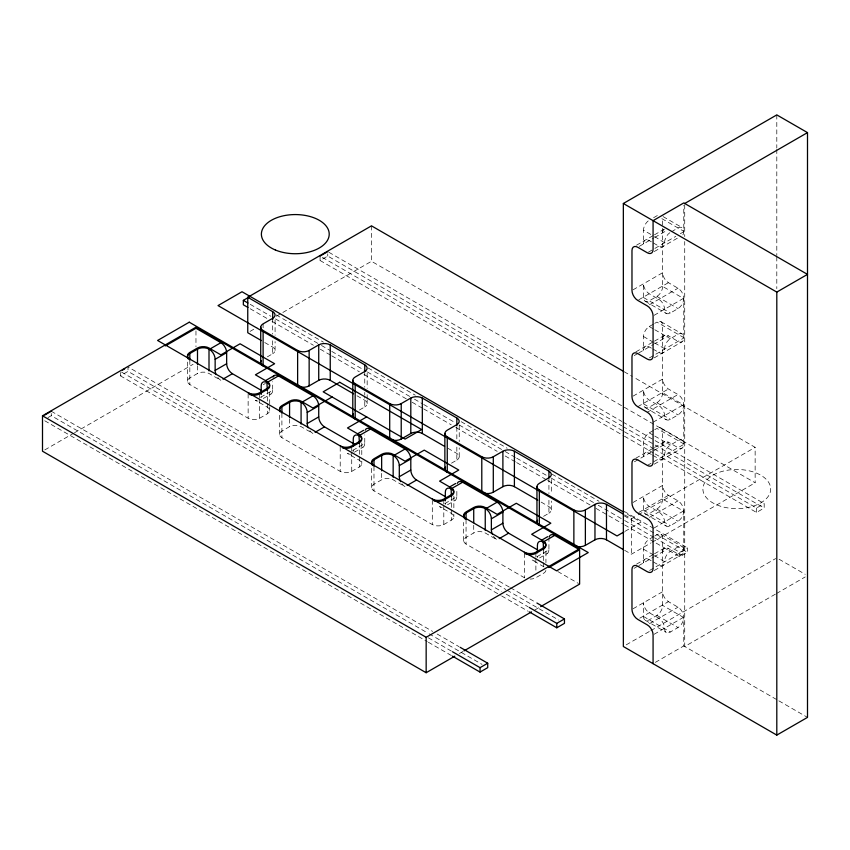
<?xml version="1.0" encoding="UTF-8"?>
<svg xmlns="http://www.w3.org/2000/svg" width="850" height="850" viewBox="0 0 850 850"><rect width="100%" height="100%" fill="white"/><g stroke="black" fill="none" stroke-linecap="round" stroke-linejoin="round"><path stroke-width="0.64" stroke-dasharray="4.25 3.19" d="M187.436 381.225L187.436 360.517M275.081 350.444L275.081 341.583M279.522 434.392L279.522 413.684M361.781 442.914L361.781 456.322M367.158 403.601L367.158 399.808M367.158 398.533L367.158 394.74M371.599 487.549L371.599 466.841M453.858 496.081L453.858 509.479M459.234 456.758L459.234 447.897M463.675 540.706L463.675 522.431M551.31 509.926L551.31 501.064M47.993 417.573L51.276 415.682L427.996 633.176M120.339 372.491L120.339 375.806L128.01 371.376L505.877 589.539M320.078 256.062L320.078 260.493L327.749 256.062L621.775 425.818M44.795 449.905L73.419 433.373M74.556 432.714L193.088 364.289M250.049 331.394L256.923 327.431M276.399 316.189L371.482 261.29L755.14 482.789L755.14 447.344L633.378 377.049M217.749 377.442A8.139 4.696 60 0 0 220.904 380.343L209.004 373.479A8.139 4.696 0 0 0 197.498 373.479L189.826 377.91A8.139 4.696 0 0 0 189.826 384.551L248.136 418.221A8.139 4.696 0 0 0 259.654 418.221L267.325 413.791L267.325 403.293M267.368 356.841L272.691 353.759L272.691 339.246M263.277 384.668L265.37 383.467M260.663 397.258L272.691 390.309L272.691 381.692M263.33 398.469L271.012 394.039M309.825 430.599A8.139 4.696 60 0 0 312.981 433.5L301.081 426.636A8.139 4.696 0 0 0 289.574 426.636L281.902 431.067A8.139 4.696 0 0 0 281.902 437.707L340.212 471.378A8.139 4.696 0 0 0 351.73 471.378L359.401 466.947L359.401 456.461M653.629 217.685L656.912 215.794A8.139 4.696 -60 0 1 658.495 215.135M636.544 245.183L653.395 235.45M654.489 234.812L664.36 229.117M639.306 246.341L653.65 238.053M654.713 237.437L666.156 230.839M359.444 409.998L364.767 406.927L364.767 396.344M671.436 231.774L678.013 227.97A8.139 4.696 -60 0 1 683.772 231.296L661.353 218.354M648.465 252.121L675.814 236.332M680.361 233.708L683.772 231.742L683.772 205.519M654.266 251.526L678.799 237.363M352.739 450.415L364.767 443.466L364.767 434.86M633.027 289.829L662.671 272.712A8.139 4.696 60 0 0 668.429 282.678L678.013 288.224A8.139 4.696 60 0 1 683.772 298.191L683.772 338.056A8.139 4.696 60 0 1 678.013 341.381L668.429 335.846L654.713 343.761M354.45 452.179L363.088 447.196M638.775 299.795L668.429 282.678M662.671 286.45A8.139 4.696 -60 0 1 656.912 296.416L649.241 300.847A8.139 4.696 -60 0 1 643.482 297.521L643.482 283.794A8.139 4.696 60 0 0 649.241 293.76L658.835 299.296A8.139 4.696 60 0 1 664.583 309.262L664.583 309.708A8.139 4.696 -60 0 0 670.342 313.034L678.013 308.603A8.139 4.696 -60 0 0 683.772 298.626L662.671 286.45L662.671 219.109A8.139 4.696 -60 0 0 662.575 217.961M649.421 304.736L678.013 288.224M654.128 315.308L683.772 298.191M401.901 483.767A8.139 4.696 60 0 0 405.057 486.668L393.157 479.793A8.139 4.696 0 0 0 381.65 479.793L373.979 484.224A8.139 4.696 0 0 0 373.979 490.875L432.299 524.546A8.139 4.696 0 0 0 443.806 524.546L451.478 520.115L451.478 509.618M651.376 348.149L649.241 346.917A8.139 4.696 60 0 0 643.482 350.243L643.482 336.504A8.139 4.696 -60 0 1 649.241 326.538L653.629 324.009M654.723 323.372L656.912 322.108L683.772 337.62A8.139 4.696 -60 0 0 678.013 334.294L670.342 338.725A8.139 4.696 -60 0 0 664.583 348.691L664.583 349.138A8.139 4.696 60 0 1 658.835 352.453L652.439 348.766M635.853 351.9L653.395 341.774M654.489 341.137L664.36 335.442M634.249 355.576L637.659 353.611M638.775 352.962L653.65 344.377M451.52 463.165L456.843 460.084L456.843 445.559M649.421 357.892L683.772 338.056M654.266 357.839L682.082 341.785M444.816 503.582L456.843 496.634L456.843 489.249M633.027 396.153L662.671 379.036A8.139 4.696 60 0 0 668.429 389.002L678.013 394.538A8.139 4.696 60 0 1 683.772 404.515L683.772 444.38A8.139 4.696 60 0 1 678.013 447.706L668.429 442.17L634.249 461.901M447.493 504.783L455.164 500.353M637.734 406.725L668.429 389.002M662.671 392.774A8.139 4.696 -60 0 1 656.912 402.741L649.241 407.171A8.139 4.696 -60 0 1 643.482 403.846L643.482 390.118A8.139 4.696 60 0 0 649.241 400.084L658.835 405.62A8.139 4.696 60 0 1 664.583 415.586L664.583 416.033A8.139 4.696 -60 0 0 670.342 419.348L678.013 414.917A8.139 4.696 -60 0 0 683.772 404.951L662.671 392.774L662.671 325.433A8.139 4.696 -60 0 0 656.912 322.108M647.328 412.261L678.013 394.538M653.076 422.227L683.772 404.515M493.51 536.244A8.139 4.696 60 0 0 497.133 539.824L485.244 532.961A8.139 4.696 0 0 0 473.726 532.961L466.055 537.391A8.139 4.696 0 0 0 466.055 544.032L524.376 577.702A8.139 4.696 0 0 0 524.907 577.989M651.376 454.474L649.241 453.241A8.139 4.696 60 0 0 643.482 456.567L643.482 442.829A8.139 4.696 -60 0 1 649.241 432.862L653.629 430.334M654.723 429.696L656.912 428.432L683.772 443.934A8.139 4.696 -60 0 0 678.013 440.619L670.342 445.049A8.139 4.696 -60 0 0 664.583 455.016L664.583 455.462A8.139 4.696 60 0 1 658.835 458.777L652.439 455.09M635.853 458.214L653.395 448.088M654.489 447.461L664.36 441.766M543.596 516.322L548.93 513.241L548.93 498.727M647.328 465.428L683.772 444.38M654.266 464.164L682.082 448.109M536.892 556.739L548.93 549.791L548.93 538.719M633.027 502.478L662.671 485.361A8.139 4.696 60 0 0 668.429 495.327L678.013 500.862A8.139 4.696 60 0 1 683.772 510.829L683.772 550.704A8.139 4.696 60 0 1 678.013 554.03L668.429 548.494L654.713 556.41M539.569 557.951L547.241 553.52M638.871 512.391L668.429 495.327M624.612 514.856L631.412 518.776L637.139 515.472M638.286 514.813L755.14 447.344M662.671 499.099A8.139 4.696 -60 0 1 656.912 509.065L649.241 513.496A8.139 4.696 -60 0 1 643.482 510.17L643.482 496.432A8.139 4.696 60 0 0 649.241 506.398L658.835 511.944A8.139 4.696 60 0 1 664.583 521.911L664.583 522.346A8.139 4.696 -60 0 0 670.342 525.672L678.013 521.241A8.139 4.696 -60 0 0 683.772 511.275L662.671 499.099L662.671 431.757A8.139 4.696 -60 0 0 656.912 428.432M625.016 531.335L641.006 522.102L624.909 512.805M649.421 517.374L678.013 500.862M654.128 527.946L683.772 510.829M653.629 536.658L649.241 539.187A8.139 4.696 -60 0 0 643.482 549.153L643.482 562.891A8.139 4.696 60 0 1 649.241 559.566L651.376 560.798M654.723 536.021L656.912 534.756A8.139 4.696 -60 0 1 662.671 538.082L662.671 605.412A8.139 4.696 -60 0 1 656.912 615.379L649.241 619.809A8.139 4.696 -60 0 1 643.482 616.494L643.482 602.756A8.139 4.696 60 0 0 649.241 612.722L658.835 618.258A8.139 4.696 60 0 1 664.583 628.235L664.583 628.671A8.139 4.696 -60 0 0 670.342 631.996L678.013 627.566A8.139 4.696 -60 0 0 683.772 617.599L662.671 605.412M459.361 653.554L462.793 651.567M534.937 609.928L539.516 607.282M624.612 550.301L631.412 554.221L650.888 542.98M652.035 542.321L755.14 482.789M636.544 564.145L653.395 554.412M654.489 553.786L664.36 548.091M634.068 568.321L638.254 565.909M638.871 565.558L653.65 557.026M654.521 537.753L679.787 552.341L687.459 547.91L687.459 552.341L679.787 556.771L654.521 542.183M654.298 449.023L756.521 508.034L764.192 503.614L764.192 508.034L756.521 512.465L654.298 453.454M649.602 570.435L683.772 550.704M654.266 570.488L682.082 554.434M633.027 608.802L662.671 591.685A8.139 4.696 60 0 0 668.429 601.651L678.013 607.187A8.139 4.696 60 0 1 683.772 617.153L683.772 645.947L777.718 700.188M639.827 618.162L668.429 601.651M649.421 623.698L678.013 607.187M626.227 644.842L649.708 631.284M650.856 630.626L775.668 558.567M654.128 634.27L683.772 617.153M655.35 662.362L683.772 645.947M775.37 594.171L684.728 646.51L684.728 241.528M776.518 593.513L805.205 576.948M663.096 216.601L682.082 227.566M648.199 220.936A8.139 4.696 -60 0 0 643.482 230.191L653.48 235.96M654.596 236.597L664.583 242.813A8.139 4.696 60 0 1 658.835 246.139L652.439 242.441M651.376 241.825L649.241 240.593A8.139 4.696 60 0 0 643.482 243.918L643.482 230.191M656.912 296.416L678.013 308.603M643.482 297.521L670.342 313.034M645.171 301.251L666.273 313.438M660.981 321.704L682.082 333.891M649.241 326.538L653.682 329.109M654.798 329.747L670.342 338.725M643.482 336.504L653.48 342.284M654.596 342.922L664.583 348.691M624.187 371.748L632.23 376.391M656.912 402.741L678.013 414.917M643.482 403.846L670.342 419.348M645.171 407.575L666.273 419.751M660.981 428.028L682.082 440.215M649.241 432.862L653.682 435.423M654.798 436.071L670.342 445.049M328.897 252.291L621.775 421.388M622.923 422.046L764.192 503.614M622.923 426.477L764.192 508.034M322.373 257.391L623.284 431.12M624.442 431.779L653.48 448.598M320.078 260.493L623.284 435.551M624.442 436.209L653.151 452.795M779.078 559.215L805.226 574.313M656.912 509.065L678.013 521.241M643.482 510.17L670.342 525.672M645.171 513.899L666.273 526.076M624.293 511.434L687.459 547.91M660.981 534.352L682.082 546.539M276.282 314.946L323.372 342.136M368.167 367.997L415.257 395.186M461.199 421.706L507.142 448.237M551.937 474.098L599.027 501.277M624.293 515.865L687.459 552.341M250.229 304.342L270.906 316.274M275.506 318.931L320.291 344.792M321.449 345.451L330.629 350.752M331.776 351.422L366.233 371.312M367.381 371.971L409.881 396.514M414.471 399.16L422.514 403.803M423.661 404.473L454.676 422.376M459.266 425.021L504.061 450.882M505.208 451.552L515.546 457.513M516.694 458.182L550.003 477.413M551.151 478.072L593.651 502.605M598.241 505.261L623.507 519.849M624.654 520.508L653.374 537.094M250.229 308.773L267.463 318.718M272.053 321.364L313.406 345.238M320.291 349.223L330.629 355.183M331.776 355.853L359.348 371.769M363.938 374.414L406.438 398.947M412.176 402.263L422.514 408.234M423.661 408.903L451.233 424.809M455.823 427.465L497.176 451.339M505.208 455.983L515.546 461.943M516.694 462.612L546.561 479.846M547.708 480.516L590.197 505.049M595.946 508.364L623.507 524.28M624.654 524.939L653.682 541.747M643.482 549.153L653.48 554.923M654.596 555.571L664.583 561.776A8.139 4.696 60 0 1 658.835 565.101L652.439 561.414M264.754 342.539L272.691 347.119A8.139 4.696 0 0 1 272.691 353.759M356.979 395.781L364.767 400.276A8.139 4.696 0 0 1 364.767 406.927M447.939 448.29L456.843 453.443A8.139 4.696 0 0 1 456.843 460.084M541.131 502.095L548.93 506.6A8.139 4.696 0 0 1 548.93 513.241M656.912 615.379L678.013 627.566M643.482 616.494L670.342 631.996M645.171 620.213L666.273 632.4M557.791 571.529L578.468 583.461M778.855 700.846L807.5 717.389M544.053 566.939A8.139 4.696 0 0 0 543.554 566.631L531.664 559.757A8.139 4.696 60 0 0 534.299 560.543M509.32 587.095L128.01 366.945L128.01 371.376M510.467 587.764L535.744 602.352M507.025 590.197L558.716 620.043M121.486 372.045L501.649 591.526M506.249 594.182L528.062 606.783M120.339 375.806L500.501 595.298M501.649 595.956L528.062 611.214M51.276 411.251L432.597 631.401M437.187 634.047L459.011 646.648M429.144 633.845L481.982 664.339M428.368 637.819L451.339 651.079M44.752 420.771L427.221 641.591M428.368 642.249L451.339 655.509M776.804 114.899L776.804 148.049M776.804 149.377L776.804 255.489M776.804 256.817L776.804 288.649M756.521 508.034L756.521 512.465M684.728 204.786L684.728 236.576M679.787 552.341L679.787 556.771M631.412 518.776L631.412 554.221M551.31 479.549L551.31 492.203M548.93 477.806L548.93 493.553M545.934 551.671L545.934 562.636M543.554 548.909L543.554 561.499M543.554 562.774L543.554 566.631M535.883 553.339L535.883 557.186M535.883 558.461L535.883 571.285M524.376 553.339L524.376 577.702M473.726 525.268L473.726 532.961M466.055 519.669L466.055 544.032M459.234 425.117L459.234 441.575M456.843 427.189L456.843 440.396M453.858 514.356L453.858 516.789M451.478 495.741L451.478 508.332M443.806 500.172L443.806 504.018M443.806 505.304L443.806 524.546M432.299 500.172L432.299 524.546M381.65 473.386L381.65 479.793M373.979 466.512L373.979 490.875M371.482 225.845L371.482 261.29M367.158 373.224L367.158 388.408M364.767 371.482L364.767 387.239M364.767 392.402L364.767 395.112M361.781 461.189L361.781 463.632M359.401 442.584L359.401 455.175M351.73 447.015L351.73 450.861M351.73 452.147L351.73 471.378M340.212 447.015L340.212 471.378M327.749 253.842L327.749 256.062M289.574 418.944L289.574 426.636M281.902 413.344L281.902 437.707M275.081 320.067L275.081 335.251M272.691 318.325L272.691 334.071M269.705 392.19L269.705 404.377M269.705 406.81L269.705 410.465M267.325 389.428L267.325 402.252M263.107 323.861L263.107 327.803M259.654 393.858L259.654 397.704M259.654 398.979L259.654 418.221M248.136 393.858L248.136 418.221M197.498 365.787L197.498 373.479M195.968 330.926L195.968 346.747M189.826 360.188L189.826 384.551M51.276 413.461L51.276 415.682M662.671 232.847A8.139 4.696 60 0 1 663.956 229.404M662.671 339.171A8.139 4.696 60 0 1 668.429 335.846M662.671 445.485A8.139 4.696 60 0 1 668.429 442.17M662.671 551.809A8.139 4.696 60 0 1 668.429 548.494M683.772 231.742A8.139 4.696 60 0 1 682.837 234.834M683.772 550.258A8.139 4.696 -60 0 0 678.013 546.943L670.342 551.363A8.139 4.696 -60 0 0 664.583 561.34M664.583 242.367A8.139 4.696 -60 0 1 669.821 232.73M537.413 556.442A8.139 4.696 60 0 1 537.317 557.589M548.93 549.791A8.139 4.696 60 0 1 543.171 553.116M258.071 401.062A8.139 4.696 60 0 1 255.425 400.276L267.325 407.15A8.139 4.696 0 0 1 267.325 413.791M261.184 396.961A8.139 4.696 60 0 1 261.163 397.534M272.691 390.309A8.139 4.696 60 0 1 266.942 393.635M350.657 454.176A8.139 4.696 60 0 1 347.501 453.443L359.401 460.307A8.139 4.696 0 0 1 359.401 466.947M353.26 450.118A8.139 4.696 60 0 1 353.037 451.817M364.767 443.466A8.139 4.696 60 0 1 359.019 446.792M442.223 507.386A8.139 4.696 60 0 1 439.588 506.6L451.478 513.464A8.139 4.696 0 0 1 451.478 520.115M445.336 503.274A8.139 4.696 60 0 1 445.241 504.433M456.843 496.634A8.139 4.696 60 0 1 451.095 499.959M545.891 570.435A8.139 4.696 0 0 1 543.554 573.272L535.883 577.702A8.139 4.696 0 0 1 530.124 579.073M716.901 504.9A33.915 19.582 0 0 0 770.525 491.066A33.915 19.582 0 0 0 722.968 471.176A33.915 19.582 0 0 0 716.901 504.9"/><path stroke-width="1.27" d="M260.716 362.621L260.716 327.186M352.793 415.788L352.793 380.343M444.869 468.945L444.869 433.5M536.956 522.102L536.956 486.668M42.5 415.788L195.968 327.186L579.615 548.686L426.158 637.287L42.5 415.788L42.5 451.223L426.158 672.722L454.782 656.2M261.354 340.574L247.754 332.722L247.754 297.277L371.482 225.845L623.039 371.078M44.699 415.044L51.276 411.251M122.527 370.111L124.716 368.847M247.934 307.445L243.344 304.789L243.344 300.358L249.921 296.565M320.078 256.062L327.749 251.632M166.409 345.355L195.968 328.291L220.904 342.688A8.139 4.696 60 0 1 226.653 352.654L226.653 363.726A8.139 4.696 60 0 0 232.411 373.703L261.364 390.416M188.466 359.146A8.139 4.696 0 0 1 189.826 353.536L197.498 349.116A8.139 4.696 0 0 1 209.004 349.116L209.387 349.329A8.139 4.696 60 0 1 215.146 359.306L215.146 370.377A8.139 4.696 60 0 0 216.081 374.553M209.387 349.329L220.904 342.688M215.146 359.306L226.653 352.654M215.146 370.377L226.653 363.726M222.998 379.132L232.411 373.703M247.754 297.277L272.691 311.674A8.139 4.696 0 0 1 272.691 318.325L263.107 323.861A8.139 4.696 0 0 0 263.107 330.501L297.627 350.444A8.139 4.696 0 0 0 309.145 350.444L318.729 344.898A8.139 4.696 0 0 1 330.246 344.898L364.767 364.841A8.139 4.696 0 0 1 364.767 371.482L355.183 377.017A8.139 4.696 0 0 0 355.183 383.669L355.183 419.103A8.139 4.696 0 0 1 353.462 413.918M265.742 380.492L274.38 375.509M261.184 394.496L261.184 385.879A8.139 4.696 60 0 1 266.942 382.553L278.449 375.913L312.981 395.845A8.139 4.696 60 0 1 318.729 405.811L318.729 416.893A8.139 4.696 60 0 0 324.487 426.859L354.556 444.221M623.347 203.49L776.804 114.899L807.5 132.611L807.5 717.389L776.804 735.101L623.347 646.51L623.347 203.49L776.804 292.092L807.5 274.38L683.772 202.938L653.076 220.66L653.076 249.454A8.139 4.696 60 0 1 647.328 252.779L637.734 247.244A8.139 4.696 60 0 0 631.975 250.569L631.975 290.434A8.139 4.696 60 0 0 637.734 300.401L647.328 305.936A8.139 4.696 60 0 1 653.076 315.913L653.076 355.778A8.139 4.696 60 0 1 647.328 359.104L637.734 353.568A8.139 4.696 60 0 0 631.975 356.883L631.975 396.759A8.139 4.696 60 0 0 637.734 406.725L647.328 412.261A8.139 4.696 60 0 1 653.076 422.227L653.076 462.103A8.139 4.696 60 0 1 647.328 465.428L637.734 459.882A8.139 4.696 60 0 0 631.975 463.207L631.975 503.083A8.139 4.696 60 0 0 637.734 513.049L647.328 518.585A8.139 4.696 60 0 1 653.076 528.551L653.076 568.427A8.139 4.696 60 0 1 647.328 571.742L637.734 566.206A8.139 4.696 60 0 0 631.975 569.532L631.975 609.407A8.139 4.696 60 0 0 637.734 619.374L647.328 624.909A8.139 4.696 60 0 1 653.076 634.876L653.076 663.669M297.627 350.444L297.627 385.879A8.139 4.696 0 0 0 309.145 385.879L318.729 380.343A8.139 4.696 0 0 1 330.246 380.343L353.632 393.848M280.192 411.889A8.139 4.696 0 0 1 281.902 406.704L289.574 402.273A8.139 4.696 0 0 1 301.081 402.273L301.463 402.496A8.139 4.696 60 0 1 307.222 412.462L307.222 423.534A8.139 4.696 60 0 0 308.157 427.709M301.463 402.496L312.981 395.845M332.159 396.961L312.981 408.032L301.081 401.168A8.139 4.696 0 0 0 289.574 401.168L281.902 405.599A8.139 4.696 0 0 0 281.902 412.239M307.222 412.462L318.729 405.811M684.728 203.49L807.5 132.611M307.222 423.534L318.729 416.893M315.074 432.299L324.487 426.859M366.69 416.893L347.501 427.964L359.401 434.828A8.139 4.696 0 0 1 359.401 441.479L351.73 445.91A8.139 4.696 0 0 1 340.212 445.91M355.183 383.669L389.704 403.601A8.139 4.696 0 0 0 401.221 403.601L410.805 398.066A8.139 4.696 0 0 1 422.322 398.066L456.843 417.998L456.843 425.871M357.829 433.659L363.577 430.334M353.26 446.42L353.26 439.046A8.139 4.696 60 0 1 359.019 435.721L370.526 429.069L405.057 449.013A8.139 4.696 60 0 1 410.805 458.979L410.805 470.05A8.139 4.696 60 0 0 416.564 480.016L445.527 496.74M389.704 403.601L389.704 439.046A8.139 4.696 0 0 0 401.221 439.046L410.805 433.5A8.139 4.696 0 0 1 422.322 433.5L444.592 446.367M372.619 465.46A8.139 4.696 0 0 1 373.979 459.861L381.65 455.43A8.139 4.696 0 0 1 393.157 455.43L393.55 455.653A8.139 4.696 60 0 1 399.298 465.619L399.298 476.701A8.139 4.696 60 0 0 400.584 481.631M393.55 455.653L405.057 449.013M399.298 465.619L410.805 458.979M399.298 476.701L410.805 470.05M407.15 485.456L416.564 480.016M456.843 417.998A8.139 4.696 0 0 1 456.843 424.639L447.259 430.185A8.139 4.696 0 0 0 447.259 436.826L481.791 456.758A8.139 4.696 0 0 0 493.297 456.758L502.892 451.223A8.139 4.696 0 0 1 514.399 451.223L548.93 471.155A8.139 4.696 0 0 1 548.93 477.806L539.336 483.342A8.139 4.696 0 0 0 539.336 489.983L539.336 525.428A8.139 4.696 0 0 1 537.625 520.242M449.905 486.816L455.653 483.491M445.336 500.82L445.336 492.203A8.139 4.696 60 0 1 451.095 488.877L462.602 482.237L497.133 502.169A8.139 4.696 60 0 1 502.892 512.136L502.892 523.207A8.139 4.696 60 0 0 508.64 533.184L537.604 549.897M481.791 456.758L481.791 492.203A8.139 4.696 0 0 0 493.297 492.203L502.892 486.668A8.139 4.696 0 0 1 514.399 486.668L537.784 500.172M465.109 519.01A8.139 4.696 0 0 1 466.055 513.017L473.726 508.598A8.139 4.696 0 0 1 485.244 508.598L485.626 508.81A8.139 4.696 60 0 1 491.374 518.787L491.374 529.858A8.139 4.696 60 0 0 492.32 534.034M485.626 508.81L497.133 502.169M491.374 518.787L502.892 512.136M491.374 529.858L502.892 523.207M499.226 538.613L508.64 533.184M539.336 489.983L573.867 509.926A8.139 4.696 0 0 0 585.374 509.926L594.968 504.379A8.139 4.696 0 0 1 606.475 504.379L623.475 514.197M541.981 539.973L547.729 536.648M537.413 552.744L537.413 545.36A8.139 4.696 60 0 1 543.171 542.034L554.678 535.394L579.615 549.791L579.615 584.12L540.653 606.624M573.867 509.926L573.867 545.36A8.139 4.696 0 0 0 585.374 545.36L594.968 539.824A8.139 4.696 0 0 1 606.475 539.824L623.475 549.642M579.615 549.791L548.93 567.513L548.93 566.408M623.879 531.994L617.026 535.946L218.025 305.586L242.006 291.741L623.751 512.146M463.941 650.909L531.494 611.904M452.487 651.748L480.048 667.654L487.719 663.223L487.719 667.654L480.048 672.084L452.487 656.179M529.221 607.442L556.782 623.358L564.453 618.928L564.453 623.358L556.782 627.789L529.221 611.872M243.344 300.358L247.934 303.014M266.942 382.553L267.325 390.469M359.019 435.721L359.401 443.636M451.095 488.877L451.478 496.793M543.171 542.034L543.554 549.95M536.892 603.011L564.453 618.928M460.158 647.317L487.719 663.223M776.804 292.092L776.804 735.101M606.475 504.379L606.475 539.824M594.968 504.379L594.968 539.824M585.374 509.926L585.374 545.36M556.782 623.358L556.782 627.789M548.93 471.155L548.93 477.721M514.399 451.223L514.399 486.668M502.892 451.223L502.892 486.668M493.297 456.758L493.297 492.203M485.244 508.598L485.244 530.389M480.048 667.654L480.048 672.084M473.726 508.598L473.726 522.697M466.055 513.017L466.055 519.435M447.259 436.826L447.259 472.271A8.139 4.696 0 0 1 445.538 467.075M426.158 637.287L426.158 672.722M422.322 398.066L422.322 433.5M410.805 398.066L410.805 433.5M401.221 403.601L401.221 439.046M393.157 455.43L393.157 477.233M381.65 455.43L381.65 470.826M373.979 459.861L373.979 466.278M364.767 364.841L364.767 371.397M330.246 344.898L330.246 380.343M318.729 344.898L318.729 380.343M309.145 350.444L309.145 385.879M301.081 402.273L301.081 424.076M289.574 402.273L289.574 417.658M281.902 406.704L281.902 413.111M272.691 311.674L272.691 319.558M263.107 330.501L263.107 365.946A8.139 4.696 0 0 1 261.386 360.761M209.004 349.116L209.004 370.908M197.498 349.116L197.498 364.501M189.826 353.536L189.826 359.954M165.272 344.898L165.272 346.014M549.143 537.019A8.139 4.696 60 0 1 554.678 535.394M457.257 483.342A8.139 4.696 60 0 1 462.602 482.237M365.171 430.185A8.139 4.696 60 0 1 370.526 429.069M273.094 377.028A8.139 4.696 60 0 1 278.449 375.913M189.826 359.082A8.139 4.696 0 0 1 189.826 352.431L197.498 348.001A8.139 4.696 0 0 1 209.004 348.001L220.904 354.875L240.083 343.793L274.614 363.726L255.425 374.808L267.325 381.671A8.139 4.696 0 0 1 267.325 388.312L259.654 392.743A8.139 4.696 0 0 1 248.136 392.743M373.979 465.396A8.139 4.696 0 0 1 373.979 458.756L381.65 454.325A8.139 4.696 0 0 1 393.157 454.325L405.057 461.189L424.235 450.118L458.766 470.05L439.588 481.121L451.478 487.996A8.139 4.696 0 0 1 451.478 494.636L443.806 499.067A8.139 4.696 0 0 1 432.299 499.067M466.055 518.564A8.139 4.696 0 0 1 466.055 511.913L473.726 507.482A8.139 4.696 0 0 1 485.244 507.482L497.133 514.356L516.311 503.274L550.843 523.207L531.664 534.289L543.554 541.153A8.139 4.696 0 0 1 543.554 547.793L535.883 552.224A8.139 4.696 0 0 1 524.376 552.224M249.284 394.4A8.139 4.696 0 0 0 259.654 393.858L267.325 389.428A8.139 4.696 0 0 0 267.325 382.776M342.741 448.003A8.139 4.696 0 0 0 351.73 447.015L359.401 442.584A8.139 4.696 0 0 0 359.401 435.944M434.095 500.958A8.139 4.696 0 0 0 443.806 500.172L451.478 495.741A8.139 4.696 0 0 0 451.478 489.101M524.907 553.616A8.139 4.696 0 0 0 535.883 553.339L543.554 548.909A8.139 4.696 0 0 0 543.554 542.258M189.252 322.203L157.601 340.467L556.601 570.839L588.253 552.564L189.252 322.203M339.713 382.266L323.181 391.818L405.078 439.099L421.611 429.547L339.713 382.266M275.4 250.006A33.915 19.582 0 0 0 329.035 236.173A33.915 19.582 0 0 0 281.467 216.272A33.915 19.582 0 0 0 275.4 250.006"/></g></svg>
